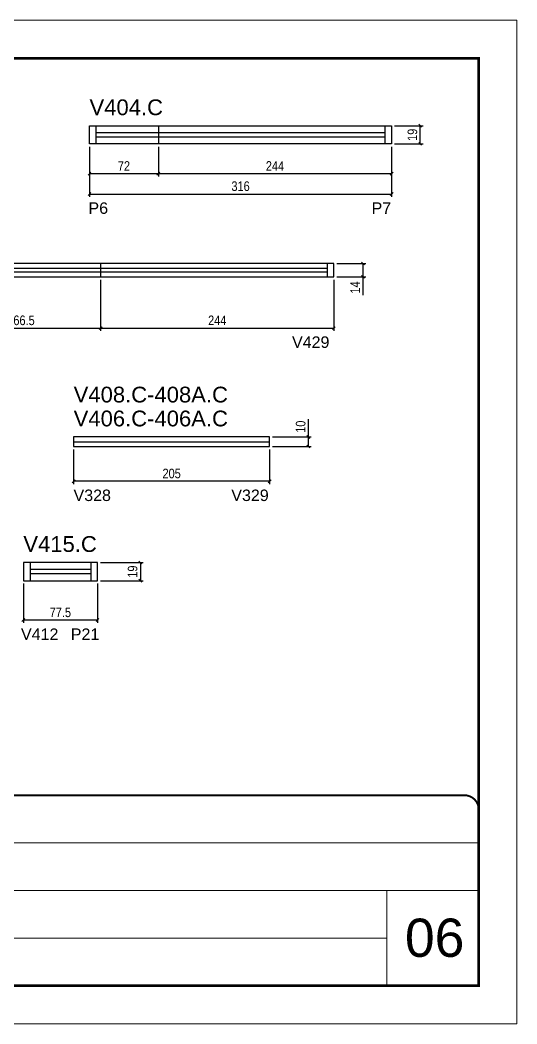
# Model space of a CAD drawing. Extents: x 3245 to 12416, y 917 to 10295.
# Drawn here: x 5809 to 6329, y 7809 to 8859 of the extents above; entities that cross this region are included whole.
import ezdxf

# ---------------------------------------------------------------- set-up
doc = ezdxf.new("R2010")
doc.units = 0
doc.linetypes.add('CONTINUO', pattern=[0])
doc.linetypes.add('DASHED', pattern=[0.75, 0.5, -0.25])
for name, color, linetype in [('5', 5, 'Continuous'), ('COTA', 241, 'Continuous'), ('NOMENCLATURA', 7, 'Continuous'), ('Painéis', 200, 'Continuous'), ('SARR_2.2x20', 80, 'Continuous'), ('SARR_2.2x7', 40, 'Continuous'), ('SARR_EDITAR', 141, 'Continuous')]:
    doc.layers.add(name, color=color, linetype=linetype)
for name, color, linetype, lineweight in [('CARIMBO', 255, 'Continuous', 9), ('Folhas', 255, 'Continuous', 9), ('SARRAFO DE PRESSAO', 251, 'DASHED', 9)]:
    doc.layers.add(name, color=color, linetype=linetype, lineweight=lineweight)
doc.styles.add('ARIAL', font='arial.ttf')
doc.styles.add('COTA TECNICA', font='techl___.ttf', dxfattribs={"height": 10})
doc.styles.add('COTA TECNICA-50', font='techl___.ttf', dxfattribs={"height": 10})
doc.styles.get("Standard").update_dxf_attribs({"font": 'arial.ttf'})
doc.dimstyles.new('COTA PAINEL-50', dxfattribs={"dimtxt": 10, "dimasz": 3, "dimexe": 3, "dimexo": 3, "dimgap": 3, "dimtad": 1, "dimdec": 1, "dimzin": 12, "dimdsep": 46, "dimtxsty": 'COTA TECNICA-50', "dimblk1": 'OBLIQUE', "dimblk2": 'OBLIQUE', "dimsah": 1, "dimcen": 0.9, "dimclrd": 4, "dimclre": 4, "dimclrt": 240, "dimadec": 1, "dimazin": 3, "dimtfac": 1, "dimtdec": 1, "dimtmove": 0, "dimatfit": 3, "dimfxl": 1, "dimtolj": 1, "dimtzin": 12, "dimarcsym": 0})
doc.dimstyles.new('PAINEL', dxfattribs={"dimtxt": 10, "dimasz": 3, "dimexe": 3, "dimexo": 3, "dimgap": 3, "dimtad": 1, "dimdec": 1, "dimzin": 12, "dimdsep": 46, "dimtxsty": 'COTA TECNICA', "dimblk1": 'OBLIQUE', "dimblk2": 'OBLIQUE', "dimsah": 1, "dimcen": 0.9, "dimclrd": 4, "dimclre": 4, "dimclrt": 240, "dimadec": 1, "dimazin": 3, "dimtfac": 1, "dimtdec": 1, "dimtmove": 0, "dimatfit": 3, "dimfxl": 1, "dimtolj": 1, "dimtzin": 12, "dimarcsym": 0})

# ---------------------------------------------------------------- blocks, each defined once
blk = doc.blocks.new('9999999999')
at = {"color": 30, "linetype": 'CONTINUO'}
for p, q in [((98564.6, 34379.6), (99584, 34379.6)), ((98564.6, 34329.8), (99488, 34329.8)), ((99584, 34329.8), (99488, 34329.8)), ((99488, 34329.8), (99488, 34230.2)), ((98564.6, 34280), (99488, 34280))]:
    blk.add_line(p, q, dxfattribs=at)
at = {"color": 30, "linetype": 'CONTINUO', "const_width": 2}
blk.add_lwpolyline([(99584, 34230.2), (99584, 34414.4, 0.414214), (99569, 34429.4), (98229, 34429.4, 0.414214), (98214, 34414.4), (98214, 34245.2, 0.414214), (98229, 34230.2), (99584, 34230.2)], format="xyb", dxfattribs=at)
at = {"layer": 'Folhas'}
blk.add_lwpolyline([(98139, 34190.2), (99624, 34190.2), (99624, 35240.2), (98139, 35240.2)], close=True, dxfattribs=at)
at = {"layer": 'Folhas', "color": 30, "const_width": 3}
blk.add_lwpolyline([(98214, 34230.2), (99584, 34230.2), (99584, 35200.2), (98214, 35200.2)], close=True, dxfattribs=at)
blk = doc.blocks.new('_Oblique')
at = {"color": 0, "linetype": 'ByBlock', "lineweight": -2}
blk.add_line((-0.5, -0.5), (0.5, 0.5), dxfattribs=at)
blk = doc.blocks.new('*D248')
at = {"color": 4, "lineweight": -2, "transparency": 16777216}
for p, q in [((5726.8, 8587.1), (5726.8, 8533.5)), ((5893.3, 8587.1), (5893.3, 8533.5)), ((5726.8, 8536.5), (5893.3, 8536.5))]:
    blk.add_line(p, q, dxfattribs=at)
at = {"layer": 'Defpoints', "color": 0, "transparency": 16777216}
for p in [(5726.8, 8590.1), (5893.3, 8590.1), (5893.3, 8536.5)]:
    blk.add_point(p, dxfattribs=at)
at = {"color": 4, "lineweight": -2, "transparency": 16777216, "xscale": 3, "yscale": 3, "zscale": 3, "rotation": 180}
blk.add_blockref('_Oblique', (5726.8, 8536.5), dxfattribs=at)
at = {"color": 4, "lineweight": -2, "transparency": 16777216, "xscale": 3, "yscale": 3, "zscale": 3}
blk.add_blockref('_Oblique', (5893.3, 8536.5), dxfattribs=at)
at = {"color": 240, "transparency": 16777216, "insert": (5810, 8544.6), "char_height": 10, "attachment_point": 5, "style": 'COTA TECNICA'}
blk.add_mtext('\\A1;166.5', dxfattribs=at)
blk = doc.blocks.new('*D249')
at = {"color": 4, "lineweight": -2, "transparency": 16777216}
for p, q in [((5893.3, 8587.1), (5893.3, 8533.5)), ((6137.3, 8587.1), (6137.3, 8533.5)), ((5893.3, 8536.5), (6137.3, 8536.5))]:
    blk.add_line(p, q, dxfattribs=at)
at = {"layer": 'Defpoints', "color": 0, "transparency": 16777216}
for p in [(5893.3, 8590.1), (6137.3, 8590.1), (6137.3, 8536.5)]:
    blk.add_point(p, dxfattribs=at)
at = {"color": 4, "lineweight": -2, "transparency": 16777216, "xscale": 3, "yscale": 3, "zscale": 3, "rotation": 180}
blk.add_blockref('_Oblique', (5893.3, 8536.5), dxfattribs=at)
at = {"color": 4, "lineweight": -2, "transparency": 16777216, "xscale": 3, "yscale": 3, "zscale": 3}
blk.add_blockref('_Oblique', (6137.3, 8536.5), dxfattribs=at)
at = {"color": 240, "transparency": 16777216, "insert": (6015.3, 8544.6), "char_height": 10, "attachment_point": 5, "style": 'COTA TECNICA'}
blk.add_mtext('\\A1;244', dxfattribs=at)
blk = doc.blocks.new('*D250')
at = {"color": 4, "lineweight": -2, "transparency": 16777216}
for p, q in [((6140.3, 8604.1), (6170.7, 8604.1)), ((6167.7, 8604.1), (6167.7, 8590.1)), ((6140.3, 8590.1), (6170.7, 8590.1)), ((6167.7, 8590.1), (6167.7, 8571))]:
    blk.add_line(p, q, dxfattribs=at)
at = {"layer": 'Defpoints', "color": 0, "transparency": 16777216}
for p in [(6137.3, 8604.1), (6137.3, 8590.1), (6167.7, 8590.1)]:
    blk.add_point(p, dxfattribs=at)
at = {"color": 4, "lineweight": -2, "transparency": 16777216, "xscale": 3, "yscale": 3, "zscale": 3}
for p, rotation in [((6167.7, 8604.1), 90), ((6167.7, 8590.1), 270)]:
    blk.add_blockref('_Oblique', p, dxfattribs=dict(at, rotation=rotation))
at = {"color": 240, "transparency": 16777216, "insert": (6159.6, 8579), "char_height": 10, "attachment_point": 5, "rotation": 90, "style": 'COTA TECNICA'}
blk.add_mtext('\\A1;14', dxfattribs=at)
blk = doc.blocks.new('*D255')
at = {"layer": 'COTA', "color": 4, "linetype": 'ByBlock', "lineweight": -2, "transparency": 16777216}
for p, q in [((5881.7, 8726.2), (5881.7, 8673.7)), ((6197.7, 8726.2), (6197.7, 8673.7)), ((5881.7, 8676.7), (6197.7, 8676.7))]:
    blk.add_line(p, q, dxfattribs=at)
at = {"layer": 'Defpoints', "color": 0, "linetype": 'ByBlock', "transparency": 16777216}
for p in [(5881.7, 8729.2), (6197.7, 8729.2), (6197.7, 8676.7)]:
    blk.add_point(p, dxfattribs=at)
at = {"layer": 'COTA', "color": 4, "linetype": 'ByBlock', "lineweight": -2, "transparency": 16777216, "xscale": 3, "yscale": 3, "zscale": 3, "rotation": 180}
blk.add_blockref('_Oblique', (5881.7, 8676.7), dxfattribs=at)
at = {"layer": 'COTA', "color": 4, "linetype": 'ByBlock', "lineweight": -2, "transparency": 16777216, "xscale": 3, "yscale": 3, "zscale": 3}
blk.add_blockref('_Oblique', (6197.7, 8676.7), dxfattribs=at)
at = {"layer": 'COTA', "color": 240, "linetype": 'ByBlock', "transparency": 16777216, "insert": (6039.7, 8684.9), "char_height": 10, "attachment_point": 5, "style": 'COTA TECNICA-50'}
blk.add_mtext('\\A1;316', dxfattribs=at)
blk = doc.blocks.new('*D256')
at = {"layer": 'COTA', "color": 4, "linetype": 'ByBlock', "lineweight": -2, "transparency": 16777216}
for p, q in [((5881.7, 8726.2), (5881.7, 8695.1)), ((5953.7, 8726.2), (5953.7, 8695.1)), ((5881.7, 8698.1), (5953.7, 8698.1))]:
    blk.add_line(p, q, dxfattribs=at)
at = {"layer": 'Defpoints', "color": 0, "linetype": 'ByBlock', "transparency": 16777216}
for p in [(5881.7, 8729.2), (5953.7, 8729.2), (5953.7, 8698.1)]:
    blk.add_point(p, dxfattribs=at)
at = {"layer": 'COTA', "color": 4, "linetype": 'ByBlock', "lineweight": -2, "transparency": 16777216, "xscale": 3, "yscale": 3, "zscale": 3, "rotation": 180}
blk.add_blockref('_Oblique', (5881.7, 8698.1), dxfattribs=at)
at = {"layer": 'COTA', "color": 4, "linetype": 'ByBlock', "lineweight": -2, "transparency": 16777216, "xscale": 3, "yscale": 3, "zscale": 3}
blk.add_blockref('_Oblique', (5953.7, 8698.1), dxfattribs=at)
at = {"layer": 'COTA', "color": 240, "linetype": 'ByBlock', "transparency": 16777216, "insert": (5917.7, 8706.1), "char_height": 10, "attachment_point": 5, "style": 'COTA TECNICA-50'}
blk.add_mtext('\\A1;72', dxfattribs=at)
blk = doc.blocks.new('*D257')
at = {"layer": 'COTA', "color": 4, "linetype": 'ByBlock', "lineweight": -2, "transparency": 16777216}
for p, q in [((5953.7, 8726.2), (5953.7, 8695.1)), ((6197.7, 8726.2), (6197.7, 8695.1)), ((5953.7, 8698.1), (6197.7, 8698.1))]:
    blk.add_line(p, q, dxfattribs=at)
at = {"layer": 'Defpoints', "color": 0, "linetype": 'ByBlock', "transparency": 16777216}
for p in [(5953.7, 8729.2), (6197.7, 8729.2), (6197.7, 8698.1)]:
    blk.add_point(p, dxfattribs=at)
at = {"layer": 'COTA', "color": 4, "linetype": 'ByBlock', "lineweight": -2, "transparency": 16777216, "xscale": 3, "yscale": 3, "zscale": 3, "rotation": 180}
blk.add_blockref('_Oblique', (5953.7, 8698.1), dxfattribs=at)
at = {"layer": 'COTA', "color": 4, "linetype": 'ByBlock', "lineweight": -2, "transparency": 16777216, "xscale": 3, "yscale": 3, "zscale": 3}
blk.add_blockref('_Oblique', (6197.7, 8698.1), dxfattribs=at)
at = {"layer": 'COTA', "color": 240, "linetype": 'ByBlock', "transparency": 16777216, "insert": (6075.7, 8706.1), "char_height": 10, "attachment_point": 5, "style": 'COTA TECNICA-50'}
blk.add_mtext('\\A1;244', dxfattribs=at)
blk = doc.blocks.new('*D258')
at = {"layer": 'COTA', "color": 4, "linetype": 'ByBlock', "lineweight": -2, "transparency": 16777216}
for p, q in [((6200.7, 8748.2), (6230.6, 8748.2)), ((6227.6, 8729.2), (6227.6, 8748.2)), ((6200.7, 8729.2), (6230.6, 8729.2))]:
    blk.add_line(p, q, dxfattribs=at)
at = {"layer": 'Defpoints', "color": 0, "linetype": 'ByBlock', "transparency": 16777216}
for p in [(6197.7, 8748.2), (6227.6, 8748.2), (6197.7, 8729.2)]:
    blk.add_point(p, dxfattribs=at)
at = {"layer": 'COTA', "color": 4, "linetype": 'ByBlock', "lineweight": -2, "transparency": 16777216, "xscale": 3, "yscale": 3, "zscale": 3}
for p, rotation in [((6227.6, 8748.2), 90), ((6227.6, 8729.2), 270)]:
    blk.add_blockref('_Oblique', p, dxfattribs=dict(at, rotation=rotation))
at = {"layer": 'COTA', "color": 240, "linetype": 'ByBlock', "transparency": 16777216, "insert": (6219.5, 8738.7), "char_height": 10, "attachment_point": 5, "rotation": 90, "style": 'COTA TECNICA-50'}
blk.add_mtext('\\A1;19', dxfattribs=at)
blk = doc.blocks.new('*D268')
at = {"layer": 'COTA', "color": 4, "linetype": 'ByBlock', "lineweight": -2, "transparency": 16777216}
for p, q in [((5865.1, 8409.7), (5865.1, 8373.3)), ((6070.1, 8409.7), (6070.1, 8373.3)), ((6070.1, 8376.3), (5865.1, 8376.3))]:
    blk.add_line(p, q, dxfattribs=at)
at = {"layer": 'Defpoints', "color": 0, "linetype": 'ByBlock', "transparency": 16777216}
for p in [(5865.1, 8412.7), (6070.1, 8412.7), (5865.1, 8376.3)]:
    blk.add_point(p, dxfattribs=at)
at = {"layer": 'COTA', "color": 4, "linetype": 'ByBlock', "lineweight": -2, "transparency": 16777216, "xscale": 3, "yscale": 3, "zscale": 3, "rotation": 180}
blk.add_blockref('_Oblique', (5865.1, 8376.3), dxfattribs=at)
at = {"layer": 'COTA', "color": 4, "linetype": 'ByBlock', "lineweight": -2, "transparency": 16777216, "xscale": 3, "yscale": 3, "zscale": 3}
blk.add_blockref('_Oblique', (6070.1, 8376.3), dxfattribs=at)
at = {"layer": 'COTA', "color": 240, "linetype": 'ByBlock', "transparency": 16777216, "insert": (5967.6, 8384.4), "char_height": 10, "attachment_point": 5, "style": 'COTA TECNICA-50'}
blk.add_mtext('\\A1;205', dxfattribs=at)
blk = doc.blocks.new('*D269')
at = {"layer": 'COTA', "color": 4, "linetype": 'ByBlock', "lineweight": -2, "transparency": 16777216}
for p, q in [((6110.7, 8422.7), (6110.7, 8441.1)), ((6073.1, 8422.7), (6113.7, 8422.7)), ((6110.7, 8412.7), (6110.7, 8422.7)), ((6073.1, 8412.7), (6113.7, 8412.7))]:
    blk.add_line(p, q, dxfattribs=at)
at = {"layer": 'Defpoints', "color": 0, "linetype": 'ByBlock', "transparency": 16777216}
for p in [(6070.1, 8422.7), (6110.7, 8422.7), (6070.1, 8412.7)]:
    blk.add_point(p, dxfattribs=at)
at = {"layer": 'COTA', "color": 4, "linetype": 'ByBlock', "lineweight": -2, "transparency": 16777216, "xscale": 3, "yscale": 3, "zscale": 3}
for p, rotation in [((6110.7, 8422.7), 90), ((6110.7, 8412.7), 270)]:
    blk.add_blockref('_Oblique', p, dxfattribs=dict(at, rotation=rotation))
at = {"layer": 'COTA', "color": 240, "linetype": 'ByBlock', "transparency": 16777216, "insert": (6102.6, 8433.4), "char_height": 10, "attachment_point": 5, "rotation": 90, "style": 'COTA TECNICA-50'}
blk.add_mtext('\\A1;10', dxfattribs=at)
blk = doc.blocks.new('*D366')
at = {"layer": 'COTA', "color": 4, "linetype": 'ByBlock', "lineweight": -2, "transparency": 16777216}
for p, q in [((5812.5, 8269.3), (5812.5, 8228.1)), ((5890, 8269.3), (5890, 8228.1)), ((5890, 8231.1), (5812.5, 8231.1))]:
    blk.add_line(p, q, dxfattribs=at)
at = {"layer": 'Defpoints', "color": 0, "linetype": 'ByBlock', "transparency": 16777216}
for p in [(5812.5, 8272.3), (5890, 8272.3), (5812.5, 8231.1)]:
    blk.add_point(p, dxfattribs=at)
at = {"layer": 'COTA', "color": 4, "linetype": 'ByBlock', "lineweight": -2, "transparency": 16777216, "xscale": 3, "yscale": 3, "zscale": 3, "rotation": 180}
blk.add_blockref('_Oblique', (5812.5, 8231.1), dxfattribs=at)
at = {"layer": 'COTA', "color": 4, "linetype": 'ByBlock', "lineweight": -2, "transparency": 16777216, "xscale": 3, "yscale": 3, "zscale": 3}
blk.add_blockref('_Oblique', (5890, 8231.1), dxfattribs=at)
at = {"layer": 'COTA', "color": 240, "linetype": 'ByBlock', "transparency": 16777216, "insert": (5851.2, 8239.2), "char_height": 10, "attachment_point": 5, "style": 'COTA TECNICA-50'}
blk.add_mtext('\\A1;77.5', dxfattribs=at)
blk = doc.blocks.new('*D367')
at = {"layer": 'COTA', "color": 4, "linetype": 'ByBlock', "lineweight": -2, "transparency": 16777216}
for p, q in [((5893, 8291.3), (5937.9, 8291.3)), ((5934.9, 8291.3), (5934.9, 8272.3)), ((5893, 8272.3), (5937.9, 8272.3))]:
    blk.add_line(p, q, dxfattribs=at)
at = {"layer": 'Defpoints', "color": 0, "linetype": 'ByBlock', "transparency": 16777216}
for p in [(5890, 8291.3), (5890, 8272.3), (5934.9, 8272.3)]:
    blk.add_point(p, dxfattribs=at)
at = {"layer": 'COTA', "color": 4, "linetype": 'ByBlock', "lineweight": -2, "transparency": 16777216, "xscale": 3, "yscale": 3, "zscale": 3}
for p, rotation in [((5934.9, 8291.3), 90), ((5934.9, 8272.3), 270)]:
    blk.add_blockref('_Oblique', p, dxfattribs=dict(at, rotation=rotation))
at = {"layer": 'COTA', "color": 240, "linetype": 'ByBlock', "transparency": 16777216, "insert": (5926.8, 8281.8), "char_height": 10, "attachment_point": 5, "rotation": 90, "style": 'COTA TECNICA-50'}
blk.add_mtext('\\A1;19', dxfattribs=at)

msp = doc.modelspace()

# ---------------------------------------------------------------- linework, layer by layer
at = {"layer": 'Painéis', "linetype": 'Continuous'}
for p, q in [((5953.68, 8748.17), (5953.68, 8729.17)), ((6137.27, 8604.11), (5726.77, 8604.11)), ((5893.27, 8604.11), (5893.27, 8590.11)), ((6137.27, 8590.11), (6137.27, 8604.11)), ((5726.77, 8590.11), (6137.27, 8590.11)), ((6070.09, 8422.66), (5865.09, 8422.66)), ((5865.09, 8422.66), (5865.09, 8412.68)), ((6070.09, 8412.68), (6070.09, 8422.66)), ((5865.09, 8412.68), (6070.09, 8412.68))]:
    msp.add_line(p, q, dxfattribs=at)
for points in [[(6197.68, 8729.17), (5881.7, 8729.17), (5881.68, 8748.17), (6197.68, 8748.17)], [(5889.96, 8291.34), (5812.46, 8291.34), (5812.46, 8272.34), (5889.96, 8272.34)]]:
    msp.add_lwpolyline(points, close=True, dxfattribs=at)
at = {"layer": 'SARR_2.2x20', "linetype": 'Continuous'}
msp.add_line((5865.09, 8417.67), (6070.09, 8417.67), dxfattribs=at)
at = {"layer": 'SARR_2.2x7', "linetype": 'Continuous'}
for p, q in [((5888.7, 8729.17), (5888.69, 8748.17)), ((6190.68, 8748.17), (6190.68, 8729.17)), ((5888.69, 8741.17), (6190.68, 8741.17)), ((6190.68, 8736.17), (5888.7, 8736.17)), ((6130.27, 8604.11), (6130.27, 8590.11)), ((5819.46, 8291.34), (5819.46, 8272.34)), ((5882.96, 8291.34), (5882.96, 8272.34)), ((5819.46, 8284.34), (5882.96, 8284.34)), ((5882.96, 8279.34), (5819.46, 8279.34))]:
    msp.add_line(p, q, dxfattribs=at)
at = {"layer": 'SARR_EDITAR', "linetype": 'Continuous'}
for p, q in [((5726.77, 8599.11), (5893.27, 8599.11)), ((5893.27, 8595.11), (5726.77, 8595.11)), ((5893.27, 8599.11), (6130.27, 8599.11)), ((6130.27, 8595.11), (5893.27, 8595.11))]:
    msp.add_line(p, q, dxfattribs=at)

# ---------------------------------------------------------------- block references
at = {"layer": 'SARRAFO DE PRESSAO', "color": 6, "linetype": 'ByBlock'}
msp.add_blockref('9999999999', (-93295.13, -26381.5), dxfattribs=at)

# ---------------------------------------------------------------- texts
at = {"layer": '5', "linetype": 'Continuous'}
for s, p in [('P6', (5880.6, 8656.02)), ('P7', (6176.76, 8656.02)), ('V429', (6093.56, 8515.82)), ('V328', (5864.95, 8355.64)), ('V329', (6030.02, 8355.64)), ('V412', (5810, 8210.36)), ('P21', (5862.11, 8210.36))]:
    msp.add_text(s, height=12, rotation=359.99996, dxfattribs=at).set_placement(p)
at = {"layer": 'CARIMBO', "style": 'ARIAL'}
msp.add_text('06', height=40, dxfattribs=at).set_placement((6211.7, 7878.85))
at = {"layer": 'NOMENCLATURA', "linetype": 'Continuous'}
for s, p in [('V404.C', (5881.68, 8759.24)), ('V408.C-408A.C', (5865.09, 8458.73)), ('V406.C-406A.C', (5865.09, 8433.73)), ('V415.C', (5812.46, 8302.41))]:
    msp.add_text(s, height=16.5, dxfattribs=at).set_placement(p)

# ---------------------------------------------------------------- dimensions: what is measured, and where the dimension line sits
dim = msp.add_linear_dim(base=(6167.67, 8590.11), p1=(6137.27, 8604.11), p2=(6137.27, 8590.11), angle=90, dimstyle='PAINEL')
dim.commit()
dim.dimension.update_dxf_attribs({"geometry": '*D250', "text_midpoint": (6159.6, 8579.05)})
dim = msp.add_linear_dim(base=(5893.27, 8536.52), p1=(5726.77, 8590.11), p2=(5893.27, 8590.11), dimstyle='PAINEL')
dim.commit()
dim.dimension.update_dxf_attribs({"geometry": '*D248', "text_midpoint": (5810.02, 8544.63)})
dim = msp.add_linear_dim(base=(6137.27, 8536.52), p1=(5893.27, 8590.11), p2=(6137.27, 8590.11), dimstyle='PAINEL', override={"dimtmove": 1})
dim.commit()
dim.dimension.update_dxf_attribs({"geometry": '*D249', "text_midpoint": (6015.27, 8544.59)})
at = {"layer": 'COTA', "linetype": 'ByBlock'}
for base, p1, p2, angle, picture, middle in [((6227.63, 8748.17), (6197.68, 8729.17), (6197.68, 8748.17), 90, '*D258', (6219.54, 8738.67)), ((6110.72, 8422.66), (6070.09, 8412.68), (6070.09, 8422.66), 90, '*D269', (6102.61, 8433.38)), ((5934.9, 8272.34), (5889.96, 8291.34), (5889.96, 8272.34), 90, '*D367', (5926.81, 8281.84)), ((5812.46, 8231.06), (5889.96, 8272.34), (5812.46, 8272.34), 180, '*D366', (5851.21, 8239.17))]:
    dim = msp.add_linear_dim(base=base, p1=p1, p2=p2, angle=angle, dimstyle='COTA PAINEL-50', override={"dimarcsym": 1}, dxfattribs=at)
    dim.commit()
    dim.dimension.update_dxf_attribs({"geometry": picture, "text_midpoint": middle})
for base, p1, p2, override, picture, middle in [((6197.68, 8676.72), (5881.7, 8729.17), (6197.68, 8729.17), {"dimarcsym": 1}, '*D255', (6039.69, 8684.94)), ((5953.68, 8698.06), (5881.7, 8729.17), (5953.68, 8729.17), {"dimarcsym": 1}, '*D256', (5917.69, 8706.14)), ((6197.68, 8698.06), (5953.68, 8729.17), (6197.68, 8729.17), {"dimtmove": 1, "dimarcsym": 1}, '*D257', (6075.68, 8706.14)), ((5865.09, 8376.34), (6070.09, 8412.68), (5865.09, 8412.68), {"dimarcsym": 1}, '*D268', (5967.59, 8384.45))]:
    dim = msp.add_linear_dim(base=base, p1=p1, p2=p2, dimstyle='COTA PAINEL-50', override=override, dxfattribs=at)
    dim.commit()
    dim.dimension.update_dxf_attribs({"geometry": picture, "text_midpoint": middle})

doc.saveas('drawing.dxf')
